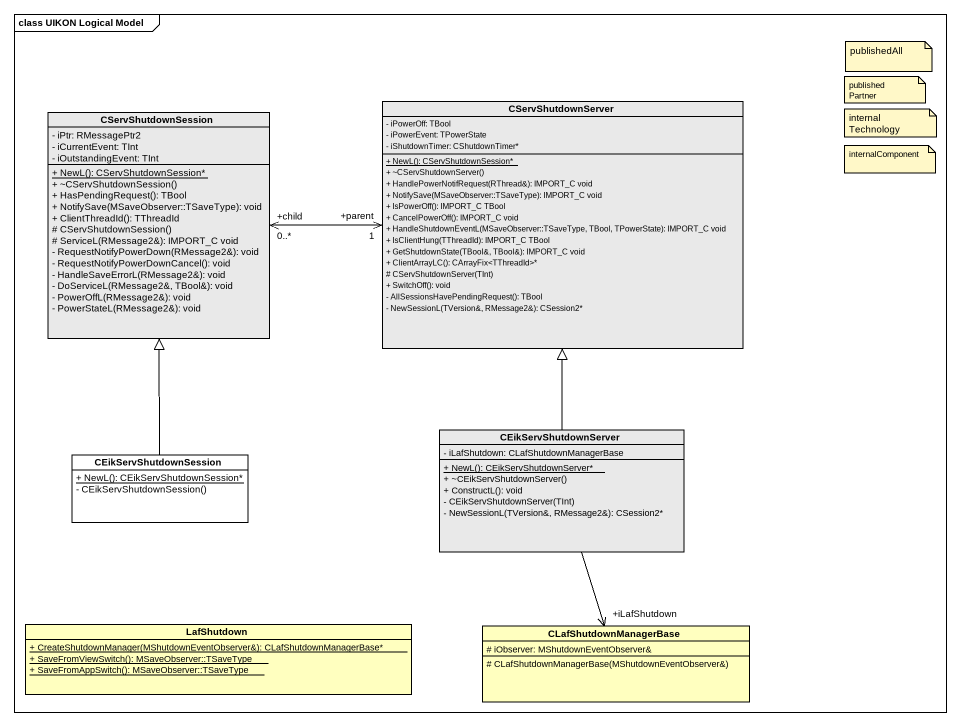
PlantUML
@startuml
mainframe class UIKON Logical Model
hide circle
hide empty members
skinparam classAttributeIconSize 0
class CServShutdownSession #E9E9E9 {
  - iPtr: RMessagePtr2
  - iCurrentEvent: TInt
  - iOutstandingEvent: TInt
  {static} + NewL(): CServShutdownSession*
  + ~CServShutdownSession()
  + HasPendingRequest(): TBool
  + NotifySave(MSaveObserver::TSaveType): void
  + ClientThreadId(): TThreadId
  # CServShutdownSession()
  # ServiceL(RMessage2&): IMPORT_C void
  - RequestNotifyPowerDown(RMessage2&): void
  - RequestNotifyPowerDownCancel(): void
  - HandleSaveErrorL(RMessage2&): void
  - DoServiceL(RMessage2&, TBool&): void
  - PowerOffL(RMessage2&): void
  - PowerStateL(RMessage2&): void
}
class CServShutdownServer #E9E9E9 {
  - iPowerOff: TBool
  - iPowerEvent: TPowerState
  - iShutdownTimer: CShutdownTimer*
  {static} + NewL(): CServShutdownSession*
  + ~CServShutdownServer()
  + HandlePowerNotifRequest(RThread&): IMPORT_C void
  + NotifySave(MSaveObserver::TSaveType): IMPORT_C void
  + IsPowerOff(): IMPORT_C TBool
  + CancelPowerOff(): IMPORT_C void
  + HandleShutdownEventL(MSaveObserver::TSaveType, TBool, TPowerState): IMPORT_C void
  + IsClientHung(TThreadId): IMPORT_C TBool
  + GetShutdownState(TBool&, TBool&): IMPORT_C void
  + ClientArrayLC(): CArrayFix<TThreadId>*
  # CServShutdownServer(TInt)
  + SwitchOff(): void
  - AllSessionsHavePendingRequest(): TBool
  - NewSessionL(TVersion&, RMessage2&): CSession2*
}
class CEikServShutdownSession #FFFFFF {
  {static} + NewL(): CEikServShutdownSession*
  - CEikServShutdownSession()
}
class CEikServShutdownServer #E9E9E9 {
  - iLafShutdown: CLafShutdownManagerBase
  {static} + NewL(): CEikServShutdownServer*
  + ~CEikServShutdownServer()
  + ConstructL(): void
  - CEikServShutdownServer(TInt)
  - NewSessionL(TVersion&, RMessage2&): CSession2*
}
class LafShutdown #FFFFBF {
  {static} + CreateShutdownManager(MShutdownEventObserver&): CLafShutdownManagerBase*
  {static} + SaveFromViewSwitch(): MSaveObserver::TSaveType
  {static} + SaveFromAppSwitch(): MSaveObserver::TSaveType
}
class CLafShutdownManagerBase #FFFFBF {
  # iObserver: MShutdownEventObserver&
  # CLafShutdownManagerBase(MShutdownEventObserver&)
}
CServShutdownServer "+parent\n1" <-left-> "+child\n0..*" CServShutdownSession
CEikServShutdownSession -up-|> CServShutdownSession
CEikServShutdownServer -up-|> CServShutdownServer
CEikServShutdownServer --> "+iLafShutdown" CLafShutdownManagerBase
note as N1
  publishedAll
end note
note as N2
  publishedPartner
end note
note as N3
  internalTechnology
end note
note as N4
  internalComponent
end note
@enduml
